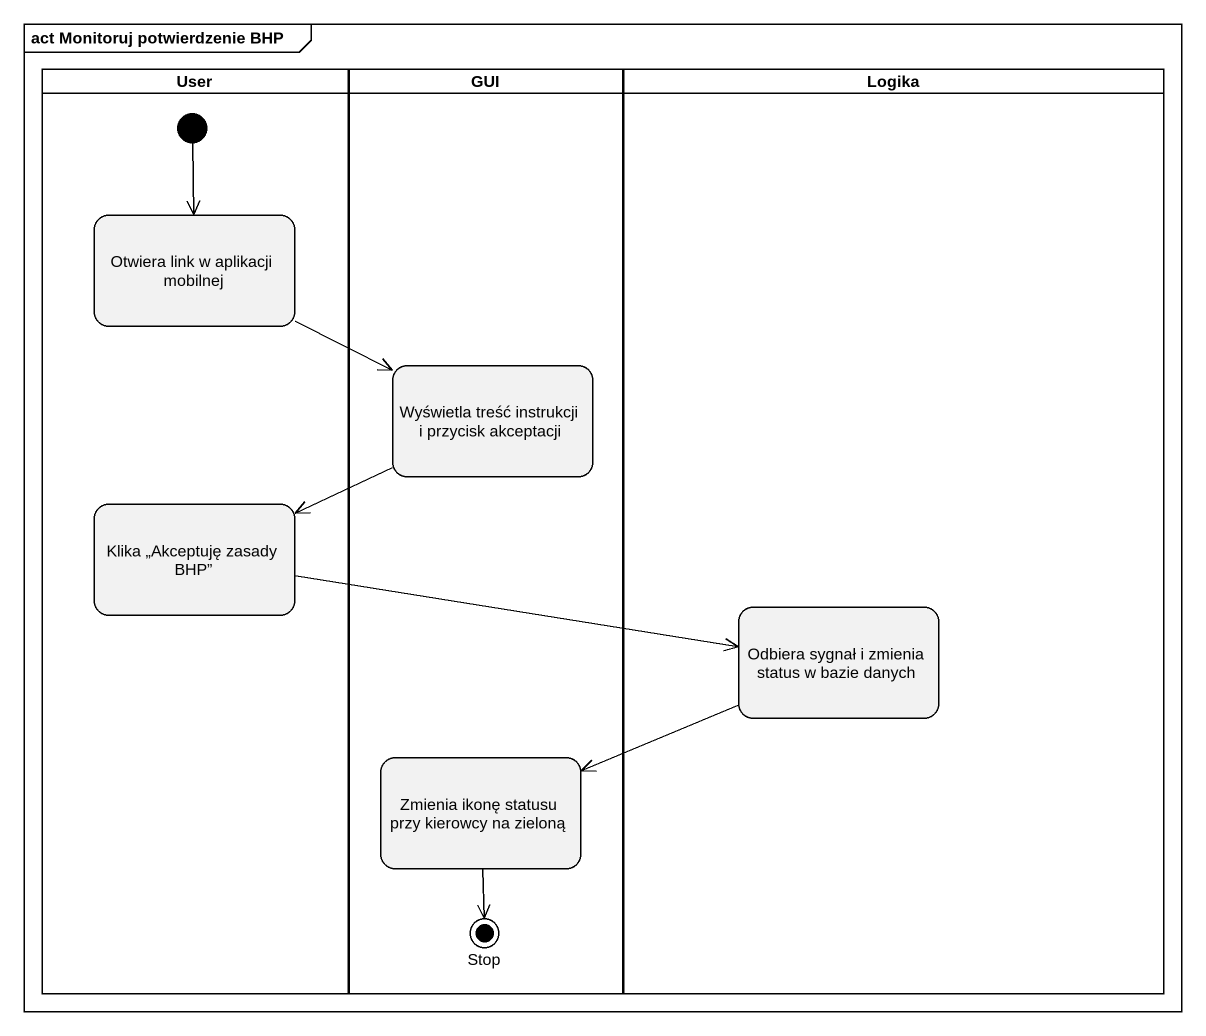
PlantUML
@startuml
mainframe act Monitoruj potwierdzenie BHP
hide empty description
state User <<partition>> {
  state "Otwiera link w aplikacji mobilnej" as Otwiera_link_w_aplikacji
  state "Klika „Akceptuję zasady BHP”" as Klika_Akceptuję_zasady_BHP
  [*] --> Otwiera_link_w_aplikacji
}
state GUI <<partition>> {
  state "Wyświetla treść instrukcji i przycisk akceptacji" as Wyświetla_treść_instrukcji
  state "Zmienia ikonę statusu przy kierowcy na zieloną" as Zmienia_ikonę_statusu_przy
  state "Stop" as Stop_ <<end>>
}
state Logika <<partition>> {
  state "Odbiera sygnał i zmienia status w bazie danych" as Odbiera_sygnał_i_zmienia
}
Otwiera_link_w_aplikacji -right-> Wyświetla_treść_instrukcji
Wyświetla_treść_instrukcji -left-> Klika_Akceptuję_zasady_BHP
Klika_Akceptuję_zasady_BHP -right-> Odbiera_sygnał_i_zmienia
Odbiera_sygnał_i_zmienia -left-> Zmienia_ikonę_statusu_przy
Zmienia_ikonę_statusu_przy --> Stop_
@enduml
